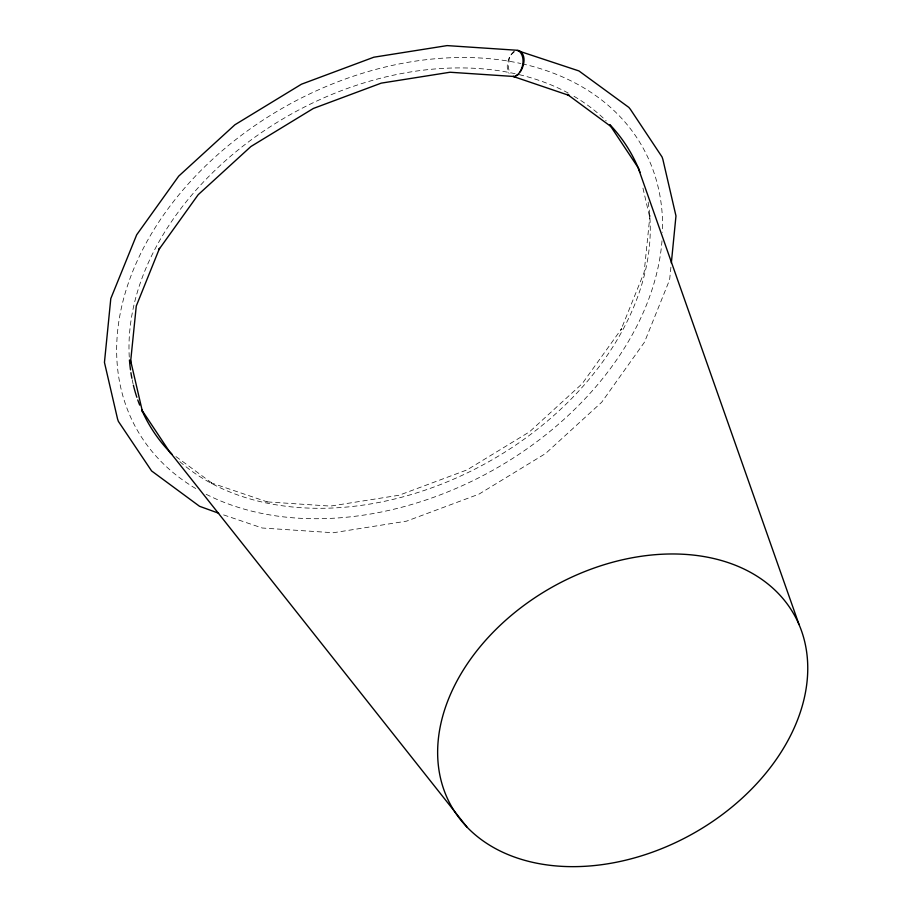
<?xml version="1.0" encoding="UTF-8"?>
<svg xmlns="http://www.w3.org/2000/svg" width="912" height="912" viewBox="0 0 912 912"><rect width="100%" height="100%" fill="white"/><g stroke="black" fill="none" stroke-linecap="round" stroke-linejoin="round"><path stroke-width="0.68" stroke-dasharray="4.56 3.42" d="M670.901 267.193L669.625 279.767L644.499 342.148L601.715 402.215L545.513 453.572L478.96 494.144L406.581 521.14L333.302 532.745L262.268 528.014L222.642 514.573M514.379 50.947C508.383 56.202 505.282 65.573 508.634 73.097M510.925 54.902L515.041 51.175M509.284 57.707L508.372 67.944L509.956 73.541M175.936 456.57L213.123 483.987L211.174 482.87L267.376 501.931L265.517 501.794L330.418 506.103L399.16 495.216L467.069 469.885L529.519 431.821L582.255 383.633L621.676 328.605L620.901 330.019L644.146 272.323L649.937 215.483L649.834 217.843L642.561 186.458M648.113 202.111A276.507 199.91 -28.9 0 1 486.164 463.159A276.507 199.91 -28.9 0 1 179.037 460.936M133.072 383.815A276.507 199.91 -28.9 0 1 132.172 379.677M129.265 357.116A276.507 199.91 -28.9 0 1 253.08 138.499A276.507 199.91 -28.9 0 1 517.856 74.328M519.27 74.659A276.507 199.91 -28.9 0 1 568.997 93.469M573.99 96.296A276.507 199.91 -28.9 0 1 606.218 120.897M522.109 63.794A289.594 209.361 -28.9 0 1 662.488 232.343M662.009 240.779A289.594 209.361 -28.9 0 1 491.648 470.934A289.594 209.361 -28.9 0 1 205.759 494.065M195.749 488.536A289.594 209.361 -28.9 0 1 171.547 204.083A289.594 209.361 -28.9 0 1 520.695 63.487"/><path stroke-width="1.37" d="M130.496 362.862L136.276 306.022L159.52 248.326L158.756 249.74L198.178 194.712L250.903 146.524L313.352 108.46L381.262 83.129L450.015 72.242L514.915 76.551L518.654 74.18L516.169 75.559M671.335 262.998L675.974 215.939L662.864 159.361L662.055 156.978L630.397 109.326L628.835 107.399L578.926 70.931L517.218 50.502M518.312 74.066C523.75 68.047 525.529 55.45 518.153 50.331L447.119 45.6L373.852 57.205L301.473 84.2L234.908 124.773L178.706 176.13L136.697 234.783L110.797 298.577L104.447 362.406L117.557 418.984L118.366 421.367L151.597 470.945L199.546 506.297L218.675 513.228M520.273 71.831C524.252 65.915 526.589 54.982 519.293 50.719M514.915 76.551L513.046 76.403L569.248 95.475L567.298 94.358L611.257 126.757M170.191 452.42L466.898 826.979M609.695 124.83L638.617 168.367M141.805 409.967L170.738 453.515M799.037 624.56A196.319 141.93 -28.9 0 0 485.914 639.985A196.319 141.93 -28.9 0 0 583.133 866.4A196.319 141.93 -28.9 0 0 799.037 624.56L637.99 167.329A276.507 199.91 -28.9 0 0 610.048 124.819M130.598 360.491L142.614 412.361M638.525 168.583A276.507 199.91 -28.9 0 1 640.053 172.402M172.072 454.358A276.507 199.91 -28.9 0 1 141.827 410.172M139.696 405.088A276.507 199.91 -28.9 0 1 137.758 399.923M136.857 397.301A276.507 199.91 -28.9 0 1 133.391 385.195M131.898 378.286A276.507 199.91 -28.9 0 1 130.918 372.7M130.507 369.884A276.507 199.91 -28.9 0 1 129.458 359.966"/></g></svg>
